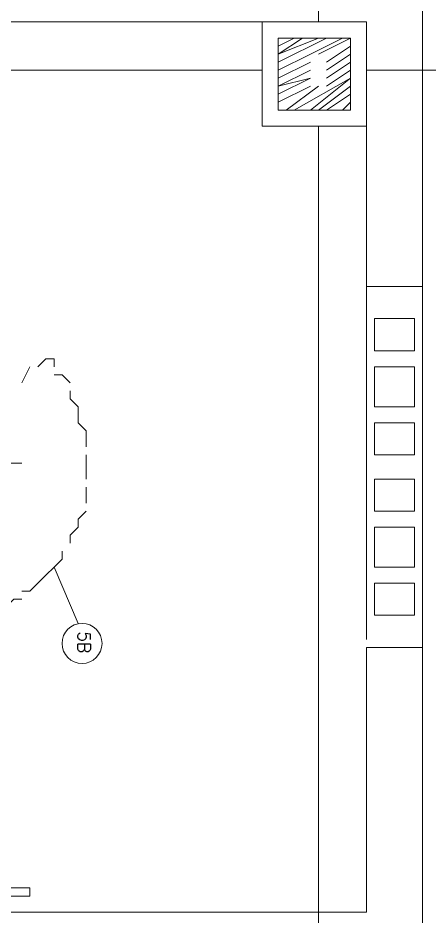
# Model space of a CAD drawing. Header units: inches. Extents: x 5 to 1823, y 18 to 726.
# Drawn here: x 489.195 to 490.348, y 292.009 to 294.523 of the extents above; entities that cross this region are included whole.
import ezdxf

# ---------------------------------------------------------------- set-up
doc = ezdxf.new("R2010")
doc.units = ezdxf.units.IN
doc.header["$MEASUREMENT"] = 0
for name, color, linetype in [('PDF2_0', 7, 'Continuous'), ('PDF2_01', 1, 'Continuous'), ('PDF2_03', 3, 'Continuous'), ('PDF2_06', 6, 'Continuous'), ('PDF2_EL0001', 1, 'Continuous'), ('PDF2_PDF_Layer 1', 7, 'Continuous'), ('PDF2_QUADROS', 1, 'Continuous'), ('PDF2_Texto', 1, 'Continuous')]:
    doc.layers.add(name, color=color, linetype=linetype)
doc.layers.add('PDF2_ENIT-EL00132', color=7, linetype='Continuous', true_color=0x00dddd)
doc.styles.add('PDF RomanS', font='romans__.ttf')

msp = doc.modelspace()

# ---------------------------------------------------------------- linework, layer by layer
at = {"layer": 'PDF2_0', "lineweight": 0}
msp.add_lwpolyline([(490.1721, 294.3773), (490.5987, 294.3773)], dxfattribs=at)
at = {"layer": 'PDF2_0', "lineweight": 5}
msp.add_lwpolyline([(489.1618, 292.0872), (489.2291, 292.0872), (489.2291, 292.0647), (489.1393, 292.0647), (488.2412, 292.0647), (487.0962, 292.0647)], dxfattribs=at)
at = {"layer": 'PDF2_01', "lineweight": 5}
for points in [[(490.1721, 293.7711), (490.1721, 292.7832)], [(490.3293, 293.7711), (490.3293, 292.7608)]]:
    msp.add_lwpolyline(points, dxfattribs=at)
at = {"layer": 'PDF2_03', "lineweight": 5}
for points in [[(490.1945, 293.5915), (490.1945, 293.6813), (490.3068, 293.6813), (490.3068, 293.5915)], [(490.1945, 293.5466), (490.1945, 293.4343), (490.3068, 293.4343), (490.3068, 293.5466)], [(490.1945, 293.3894), (490.1945, 293.2996), (490.3068, 293.2996), (490.3068, 293.3894)], [(490.1945, 293.1424), (490.1945, 293.2322), (490.3068, 293.2322), (490.3068, 293.1424)], [(490.1945, 292.9853), (490.1945, 293.0975), (490.3068, 293.0975), (490.3068, 292.9853)], [(490.1945, 292.9404), (490.1945, 292.8506), (490.3068, 292.8506), (490.3068, 292.9404)]]:
    msp.add_lwpolyline(points, close=True, dxfattribs=at)
at = {"layer": 'PDF2_06', "lineweight": 5}
for points in [[(490.3293, 296.4204), (490.1721, 296.4204), (490.1721, 297.1613), (485.6817, 297.1613), (485.6817, 294.4222), (485.5245, 294.4222), (485.5245, 297.3185), (490.3293, 297.3185), (490.3293, 296.4204), (490.3293, 293.7711), (490.3293, 291.1218), (490.3293, 288.8092), (490.1721, 288.8092)], [(490.3293, 295.4101), (490.1721, 295.4101), (490.1721, 294.6692), (487.186, 294.6692), (486.9839, 294.6692), (486.9839, 294.512), (487.186, 294.512), (490.1721, 294.512), (490.1721, 292.7832)], [(490.3293, 293.7711), (490.1721, 293.7711)], [(490.3293, 292.7608), (490.1721, 292.7608), (490.1721, 292.0198), (487.186, 292.0198), (490.1721, 292.0198)]]:
    msp.add_lwpolyline(points, dxfattribs=at)
at = {"layer": 'PDF2_EL0001', "lineweight": 5}
for points in [[(490.0374, 296.8695), (490.0374, 294.512)], [(489.8802, 294.3773), (485.9736, 294.3773)], [(490.0374, 294.2201), (490.0374, 291.8627)]]:
    msp.add_lwpolyline(points, dxfattribs=at)
at = {"layer": 'PDF2_ENIT-EL00132', "lineweight": 5}
msp.add_lwpolyline([(489.3638, 292.8281), (489.2965, 292.9853)], dxfattribs=at)
msp.add_circle((489.3751, 292.772), 0.0561, dxfattribs=at)
at = {"layer": 'PDF2_PDF_Layer 1', "lineweight": 5}
for points in [[(489.2516, 293.5466), (489.274, 293.569), (489.2965, 293.569), (489.2965, 293.5466)], [(489.2067, 293.5017), (489.2291, 293.5466)], [(489.2965, 293.5241), (489.3189, 293.5241), (489.3414, 293.5017)], [(489.3414, 293.4792), (489.3414, 293.4568), (489.3638, 293.4343), (489.3638, 293.3894), (489.3863, 293.367), (489.3863, 293.3445), (489.3863, 293.3221)], [(489.3863, 293.2996), (489.3863, 293.2771), (489.3863, 293.2547), (489.3863, 293.2322)], [(489.2067, 293.2771), (489.1168, 293.2771), (489.2067, 293.2771)], [(489.3863, 293.2098), (489.3863, 293.1873), (489.3863, 293.1649)], [(489.3863, 293.1424), (489.3638, 293.12), (489.3638, 293.0975), (489.3414, 293.0751), (489.3414, 293.0526)], [(489.3189, 293.0302), (489.3189, 293.0077), (489.2965, 292.9853), (489.274, 292.9628), (489.2516, 292.9404), (489.2291, 292.9179), (489.2067, 292.9179)], [(489.2067, 292.8955), (489.1842, 292.8955), (489.1618, 292.873), (489.1393, 292.8506), (489.1168, 292.8506)]]:
    msp.add_lwpolyline(points, dxfattribs=at)
at = {"layer": 'PDF2_QUADROS', "lineweight": 5}
for points in [[(489.8802, 294.512), (489.8802, 294.2201), (490.1721, 294.2201), (490.1721, 294.512)], [(490.1272, 294.4447), (490.0598, 294.3997)]]:
    msp.add_lwpolyline(points, close=True, dxfattribs=at)
for points in [[(489.9476, 294.4671), (489.9251, 294.4671), (489.9251, 294.265), (490.1272, 294.265), (490.1272, 294.4671), (489.9251, 294.4671)], [(489.9251, 294.4447), (489.97, 294.4671)], [(489.9925, 294.4671), (489.9251, 294.4222), (490.0374, 294.4671)], [(489.9251, 294.3997), (490.0598, 294.4671)], [(489.9251, 294.3773), (490.0149, 294.4222), (490.1047, 294.4671)], [(490.0374, 294.4222), (490.1272, 294.4671)], [(490.0598, 294.3773), (490.1272, 294.4222)], [(489.9251, 294.3548), (490.0149, 294.3997)], [(490.0598, 294.3548), (490.1272, 294.3997)], [(489.9251, 294.3099), (490.0149, 294.3548), (489.9251, 294.3324), (490.0149, 294.3773)], [(490.0598, 294.3324), (490.1272, 294.3773)], [(489.97, 294.265), (490.1272, 294.3548), (490.0149, 294.265)], [(489.9251, 294.2875), (490.0149, 294.3324)], [(489.9476, 294.265), (490.0374, 294.3324)], [(490.0374, 294.265), (490.1272, 294.3324)], [(490.0598, 294.265), (490.1272, 294.3099)], [(490.1047, 294.265), (490.1272, 294.2875)]]:
    msp.add_lwpolyline(points, dxfattribs=at)

# ---------------------------------------------------------------- texts
at = {"layer": 'PDF2_Texto', "insert": (489.3635, 292.8057), "char_height": 0.03499, "attachment_point": 7, "rotation": 270, "style": 'PDF RomanS'}
msp.add_mtext('5B', dxfattribs=at)

doc.saveas('drawing.dxf')
